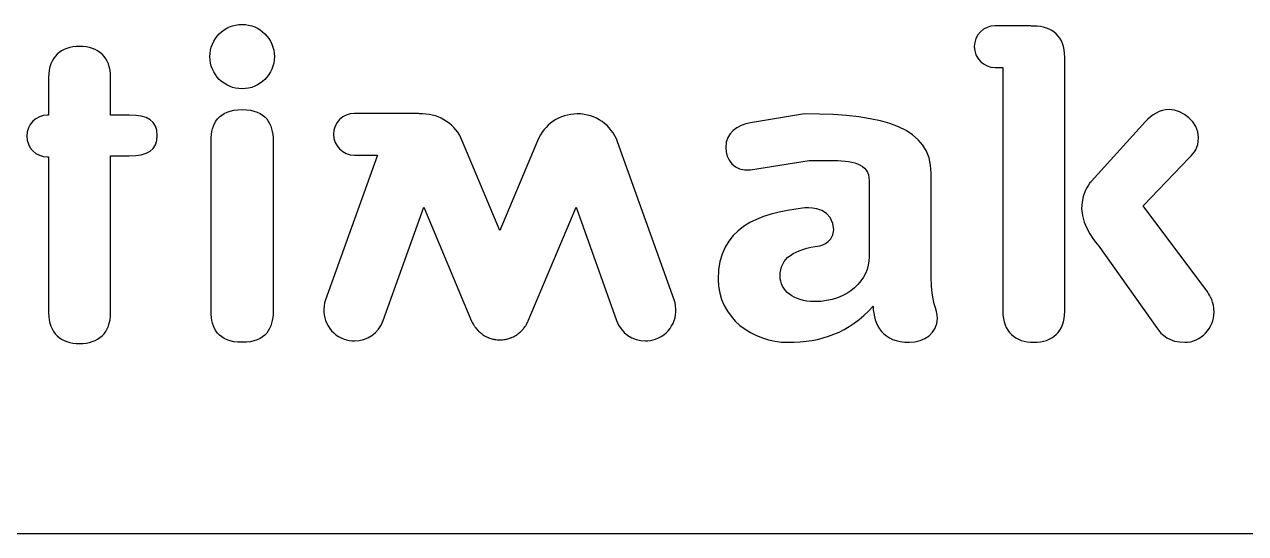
# Model space of a CAD drawing. Header units: millimetres. Extents: x -127 to 1881, y -61 to 1624.
# Drawn here: x 31.6 to 100.2, y -51.1 to -22.4 of the extents above; entities that cross this region are included whole.
import ezdxf

# ---------------------------------------------------------------- set-up
doc = ezdxf.new("R2010")
doc.units = ezdxf.units.MM
doc.layers.get('0').update_dxf_attribs({"linetype": 'CONTINUOUS', "true_color": 0xffffff})

msp = doc.modelspace()

# ---------------------------------------------------------------- linework, layer by layer
at = {"color": 7, "true_color": 0xffffff}
for points in [[(88.013, -22.511), (86.148, -22.511)], [(88.323, -22.531), (88.323, -22.531)], [(90.065, -38.586), (90.065, -24.273)], [(86.148, -24.86), (86.582, -24.86), (86.582, -38.586)], [(32.922, -25.417), (32.922, -27.545), (32.863, -27.545)], [(37.454, -27.541), (36.404, -27.541), (36.404, -25.417)], [(53.574, -27.442), (50.115, -27.442)], [(37.454, -27.541), (37.454, -27.541)], [(75.427, -27.472), (72.388, -27.971)], [(94.595, -27.899), (91.568, -31.263)], [(42.06, -38.586), (42.06, -28.972), (42.06, -28.972)], [(45.543, -28.972), (45.543, -38.586)], [(60.417, -28.983), (58.297, -34.027), (56.176, -28.982)], [(68.098, -37.944), (64.916, -29.04)], [(32.863, -29.893), (32.922, -29.893), (32.922, -38.658)], [(36.404, -38.658), (36.404, -29.832), (37.454, -29.832)], [(50.115, -29.79), (51.408, -29.79), (48.494, -37.945)], [(72.388, -30.616), (75.686, -30.087), (76.872, -30.087)], [(98.101, -37.512), (94.476, -32.646), (97.052, -29.951)], [(82.549, -36.654), (82.549, -30.808)], [(79.066, -31.238), (79.066, -35.509)], [(51.736, -39.103), (54.015, -32.725), (56.71, -39.136)], [(59.891, -39.119), (62.578, -32.725), (64.856, -39.101)], [(91.947, -34.864), (95.239, -39.517)], [(98.101, -37.512), (98.101, -37.512)], [(68.098, -37.944), (68.098, -37.944)], [(59.884, -39.136), (59.891, -39.119)], [(-61.794, -51.091), (189.036, -51.091)]]:
    msp.add_lwpolyline(points, dxfattribs=at)
for points in [[(41.988, -24.249), (41.988, -23.247), (42.799, -22.435), (43.801, -22.435)], [(43.801, -22.435), (44.803, -22.435), (45.614, -23.247), (45.614, -24.249)], [(86.148, -22.511), (85.5, -22.511), (84.974, -23.037), (84.974, -23.685)], [(88.253, -22.536), (88.176, -22.52), (88.096, -22.511), (88.013, -22.511)], [(88.323, -22.531), (88.299, -22.531), (88.277, -22.536), (88.253, -22.536)], [(90.065, -24.273), (90.065, -23.128), (89.373, -22.531), (88.323, -22.531)], [(34.664, -23.677), (33.613, -23.677), (32.922, -24.273), (32.922, -25.417)], [(36.404, -25.417), (36.404, -24.273), (35.712, -23.677), (34.664, -23.677)], [(84.974, -23.685), (84.974, -24.334), (85.5, -24.86), (86.148, -24.86)], [(43.801, -26.061), (42.799, -26.061), (41.988, -25.25), (41.988, -24.249)], [(45.614, -24.249), (45.614, -25.25), (44.803, -26.061), (43.801, -26.061)], [(42.06, -28.972), (42.06, -28.042), (42.441, -27.231), (43.801, -27.231)], [(43.801, -27.231), (45.161, -27.231), (45.543, -28.042), (45.543, -28.972)], [(50.115, -27.442), (49.467, -27.442), (48.941, -27.967), (48.941, -28.616)], [(53.849, -27.477), (53.76, -27.456), (53.669, -27.442), (53.574, -27.442)], [(95.931, -27.231), (95.406, -27.231), (94.952, -27.518), (94.595, -27.899)], [(97.576, -28.805), (97.576, -27.923), (96.718, -27.231), (95.931, -27.231)], [(32.863, -27.545), (32.214, -27.545), (31.689, -28.071), (31.689, -28.719)], [(39.028, -28.685), (39.028, -27.851), (38.48, -27.541), (37.454, -27.541)], [(53.937, -27.47), (53.908, -27.47), (53.879, -27.476), (53.849, -27.477)], [(53.951, -27.472), (53.946, -27.472), (53.942, -27.47), (53.937, -27.47)], [(56.176, -28.982), (55.826, -28.08), (54.941, -27.478), (53.951, -27.472)], [(62.649, -27.471), (61.657, -27.474), (60.768, -28.078), (60.417, -28.983)], [(62.656, -27.47), (62.654, -27.47), (62.652, -27.471), (62.649, -27.471)], [(64.916, -29.04), (64.58, -28.101), (63.671, -27.47), (62.656, -27.47)], [(72.388, -27.971), (71.664, -28.121), (70.999, -28.514), (70.999, -29.36)], [(82.549, -30.808), (82.549, -28.304), (80.023, -27.472), (75.427, -27.472)], [(31.689, -28.719), (31.689, -29.368), (32.214, -29.893), (32.863, -29.893)], [(37.454, -29.832), (38.48, -29.832), (39.028, -29.521), (39.028, -28.685)], [(48.941, -28.616), (48.941, -29.265), (49.467, -29.79), (50.115, -29.79)], [(97.052, -29.951), (97.362, -29.617), (97.576, -29.426), (97.576, -28.805)], [(70.999, -29.36), (70.999, -30.009), (71.46, -30.754), (72.388, -30.616)], [(76.872, -30.087), (78.041, -30.087), (79.066, -30.237), (79.066, -31.238)], [(91.568, -31.263), (91.568, -31.263), (91.013, -31.775), (91.013, -32.791)], [(75.441, -32.766), (72.769, -33.076), (70.574, -33.886), (70.574, -36.773)], [(77.023, -33.645), (76.744, -32.603), (75.441, -32.766), (75.441, -32.766)], [(91.013, -32.791), (91.013, -33.845), (91.947, -34.864), (91.947, -34.864)], [(76.299, -34.888), (76.299, -34.888), (77.302, -34.687), (77.023, -33.645)], [(74.057, -36.606), (74.057, -35.556), (74.844, -35.102), (76.299, -34.888)], [(79.066, -35.509), (79.066, -36.797), (77.897, -38.037), (75.989, -38.037)], [(70.574, -36.773), (70.574, -38.968), (72.53, -40.327), (74.51, -40.327)], [(75.989, -38.037), (74.797, -38.037), (74.057, -37.393), (74.057, -36.606)], [(82.907, -38.992), (82.907, -38.443), (82.549, -38.108), (82.549, -36.654)], [(98.459, -38.634), (98.459, -38.06), (98.221, -37.679), (98.101, -37.512)], [(48.494, -37.945), (48.174, -38.839), (48.641, -39.825), (49.536, -40.145)], [(67.057, -40.143), (67.952, -39.825), (68.418, -38.839), (68.098, -37.944)], [(74.51, -40.327), (76.347, -40.327), (77.922, -39.803), (79.281, -38.3)], [(79.281, -38.3), (79.329, -39.373), (79.83, -40.327), (81.332, -40.327)], [(32.922, -38.658), (32.922, -39.802), (33.613, -40.399), (34.663, -40.399)], [(34.663, -40.399), (35.712, -40.399), (36.404, -39.802), (36.404, -38.658)], [(43.801, -40.327), (42.441, -40.327), (42.06, -39.516), (42.06, -38.586)], [(45.543, -38.586), (45.543, -39.516), (45.161, -40.327), (43.801, -40.327)], [(50.115, -40.245), (50.822, -40.245), (51.485, -39.807), (51.736, -39.103)], [(56.71, -39.136), (56.749, -39.228), (56.796, -39.313), (56.848, -39.394)], [(59.747, -39.393), (59.799, -39.312), (59.845, -39.227), (59.884, -39.136)], [(59.891, -39.119), (59.891, -39.119), (59.891, -39.119), (59.891, -39.119)], [(64.856, -39.101), (65.108, -39.805), (65.77, -40.244), (66.477, -40.244)], [(81.332, -40.327), (82.168, -40.327), (82.907, -39.779), (82.907, -38.992)], [(86.582, -38.586), (86.582, -39.731), (87.274, -40.327), (88.323, -40.327)], [(88.323, -40.327), (89.373, -40.327), (90.065, -39.731), (90.065, -38.586)], [(96.813, -40.327), (97.743, -40.327), (98.459, -39.517), (98.459, -38.634)], [(56.848, -39.394), (56.861, -39.415), (56.876, -39.433), (56.89, -39.453)], [(56.89, -39.453), (56.935, -39.517), (56.983, -39.578), (57.035, -39.634)], [(57.035, -39.634), (57.057, -39.657), (57.079, -39.679), (57.101, -39.701)], [(57.101, -39.701), (57.158, -39.756), (57.219, -39.808), (57.283, -39.854)], [(59.312, -39.854), (59.375, -39.808), (59.435, -39.757), (59.492, -39.702)], [(59.492, -39.702), (59.516, -39.68), (59.538, -39.657), (59.56, -39.633)], [(59.56, -39.633), (59.611, -39.578), (59.658, -39.519), (59.701, -39.457)], [(59.701, -39.457), (59.717, -39.435), (59.733, -39.415), (59.747, -39.393)], [(95.239, -39.517), (95.501, -39.898), (95.954, -40.327), (96.813, -40.327)], [(49.536, -40.145), (49.728, -40.213), (49.923, -40.245), (50.115, -40.245)], [(57.283, -39.854), (57.302, -39.868), (57.319, -39.884), (57.339, -39.897)], [(57.339, -39.897), (57.424, -39.953), (57.514, -40.002), (57.608, -40.043)], [(57.608, -40.043), (57.615, -40.046), (57.622, -40.051), (57.63, -40.055)], [(57.63, -40.055), (57.647, -40.062), (57.665, -40.064), (57.682, -40.071)], [(57.682, -40.071), (57.756, -40.099), (57.83, -40.123), (57.907, -40.14)], [(57.907, -40.14), (57.938, -40.147), (57.968, -40.155), (57.999, -40.161)], [(57.999, -40.161), (58.096, -40.178), (58.193, -40.189), (58.292, -40.189)], [(58.292, -40.189), (58.293, -40.189), (58.295, -40.19), (58.296, -40.19)], [(58.296, -40.19), (58.296, -40.19), (58.297, -40.19), (58.297, -40.19)], [(58.297, -40.19), (58.297, -40.19), (58.297, -40.19), (58.298, -40.19)], [(58.298, -40.19), (58.3, -40.19), (58.301, -40.189), (58.302, -40.189)], [(58.302, -40.189), (58.401, -40.189), (58.498, -40.178), (58.595, -40.161)], [(58.595, -40.161), (58.626, -40.155), (58.656, -40.147), (58.687, -40.14)], [(58.687, -40.14), (58.764, -40.122), (58.838, -40.099), (58.911, -40.071)], [(58.911, -40.071), (58.929, -40.065), (58.947, -40.062), (58.965, -40.055)], [(58.965, -40.055), (58.972, -40.051), (58.979, -40.046), (58.987, -40.043)], [(58.987, -40.043), (59.08, -40.002), (59.17, -39.954), (59.255, -39.897)], [(59.255, -39.897), (59.275, -39.884), (59.293, -39.868), (59.312, -39.854)], [(66.477, -40.244), (66.669, -40.244), (66.865, -40.212), (67.057, -40.143)]]:
    msp.add_open_spline(points, degree=3, dxfattribs=at)

doc.saveas('drawing.dxf')
